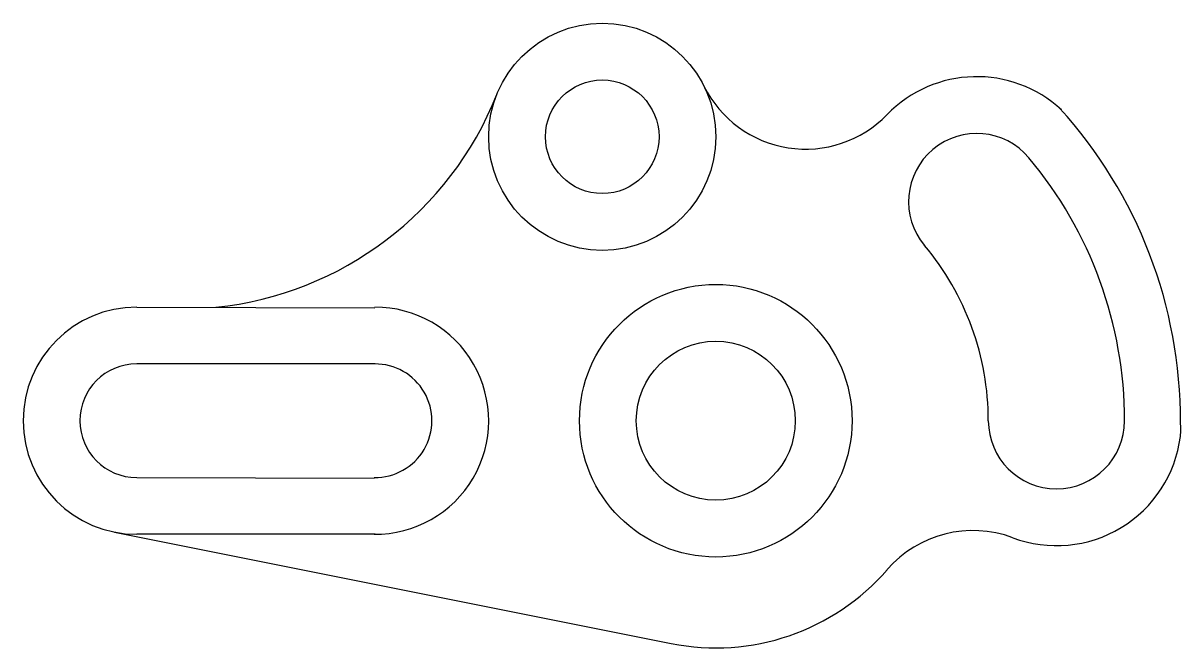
# Model space of a CAD drawing. Header units: millimetres. Extents: x -6 to 95, y 86 to 141.
import ezdxf

# ---------------------------------------------------------------- set-up
doc = ezdxf.new("R2010")
doc.units = ezdxf.units.MM
doc.header["$MEASUREMENT"] = 0

msp = doc.modelspace()

# ---------------------------------------------------------------- linework, layer by layer
for p, q in [((3.51, 115.53), (24.48, 115.47)), ((24.51, 110.53), (3.51, 110.53)), ((3.51, 100.53), (24.43, 100.47)), ((1.55, 95.73), (50.59, 85.92)), ((24.51, 95.53), (3.51, 95.53))]:
    msp.add_line(p, q)
for centre, radius in [((44.51, 130.53), 10), ((44.51, 130.53), 5), ((54.51, 105.53), 12), ((54.51, 105.53), 7)]:
    msp.add_circle(centre, radius)
for centre, radius, start, end in [((77.49, 124.82), 11, 47.1975, 135.8714), ((62.42, 139.44), 10, 206.4403, 315.8714), ((7.36, 145.35), 30, 275.9865, 338.2616), ((54.51, 105.53), 40.92, 359.8026, 42.2253), ((77.49, 124.82), 6, 40, 220), ((54.51, 105.53), 36, 0, 40), ((54.51, 105.53), 24, 0, 40), ((3.51, 105.53), 10, 90, 270), ((24.51, 105.53), 10, 269.4436, 90.2016), ((3.51, 105.53), 5, 90, 270), ((24.51, 105.53), 5, 269.0646, 90.5806), ((84.51, 105.53), 6, 180, 0), ((90.47, 104.78), 5, 352.8025, 7.0164), ((90.47, 104.78), 5, 352.8025, 7.0164), ((84.51, 105.53), 11, 249.5127, 352.8025), ((77.16, 85.86), 10, 69.5127, 139.0254), ((54.51, 105.53), 20, 258.6923, 319.0254)]:
    msp.add_arc(centre, radius, start, end)

doc.saveas('drawing.dxf')
